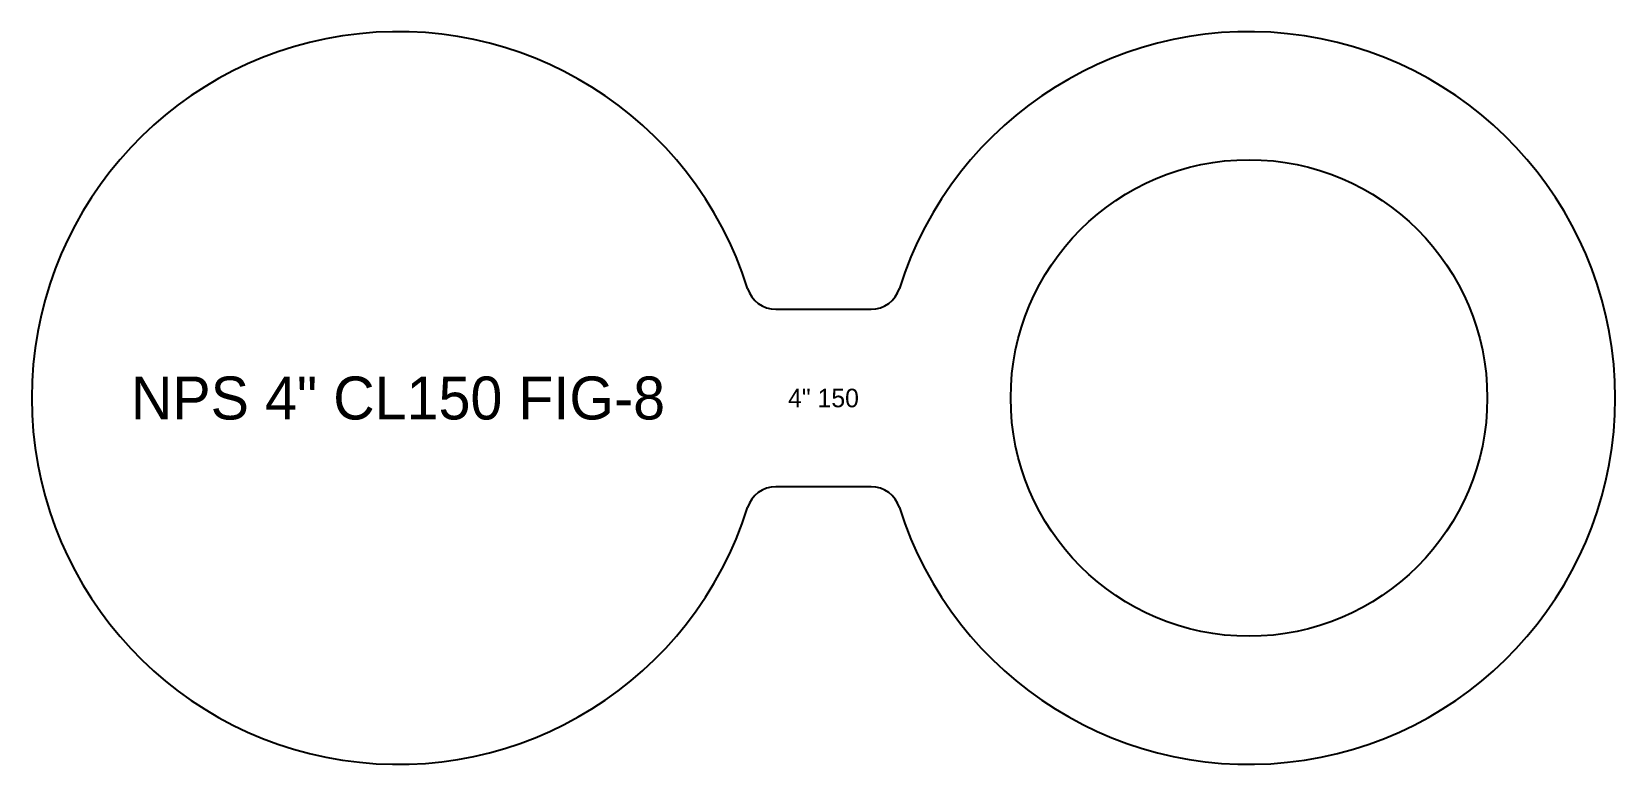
# Model space of a CAD drawing. Header units: inches. Extents: x -3.1 to 10.3, y -3.1 to 3.1.
import ezdxf
from ezdxf.enums import TextEntityAlignment as Align

# ---------------------------------------------------------------- set-up
doc = ezdxf.new("R2010")
doc.units = ezdxf.units.IN
doc.header["$MEASUREMENT"] = 0
doc.layers.add('CUT', color=7, linetype='CONTINUOUS')
doc.layers.add('ETCH', color=1, linetype='CONTINUOUS')

msp = doc.modelspace()

# ---------------------------------------------------------------- linework, layer by layer
at = {"layer": 'CUT'}
for p, q in [((3.192025, 0.75), (3.997975, 0.75)), ((3.997975, -0.75), (3.192025, -0.75))]:
    msp.add_line(p, q, dxfattribs=at)
msp.add_circle((7.19, 0), 2.013, dxfattribs=at)
for centre, radius, start, end in [((0, 0), 3.095, 17.394768, 342.605232), ((7.19, 0), 3.095, 197.394768, 162.605232), ((3.192025, 1), 0.25, 197.394768, 270), ((3.997975, 1), 0.25, 270, 342.605232), ((3.192025, -1), 0.25, 90, 162.605232), ((3.997975, -1), 0.25, 17.394768, 90)]:
    msp.add_arc(centre, radius, start, end, dxfattribs=at)

# ---------------------------------------------------------------- texts
at = {"layer": 'ETCH'}
for s, height, p in [('NPS 4" CL150 FIG-8', 0.36278, (0, 0)), ('4" 150', 0.156533, (3.595, 0))]:
    msp.add_text(s, height=height, dxfattribs=at).set_placement(p, align=Align.MIDDLE_CENTER)

doc.saveas('drawing.dxf')
